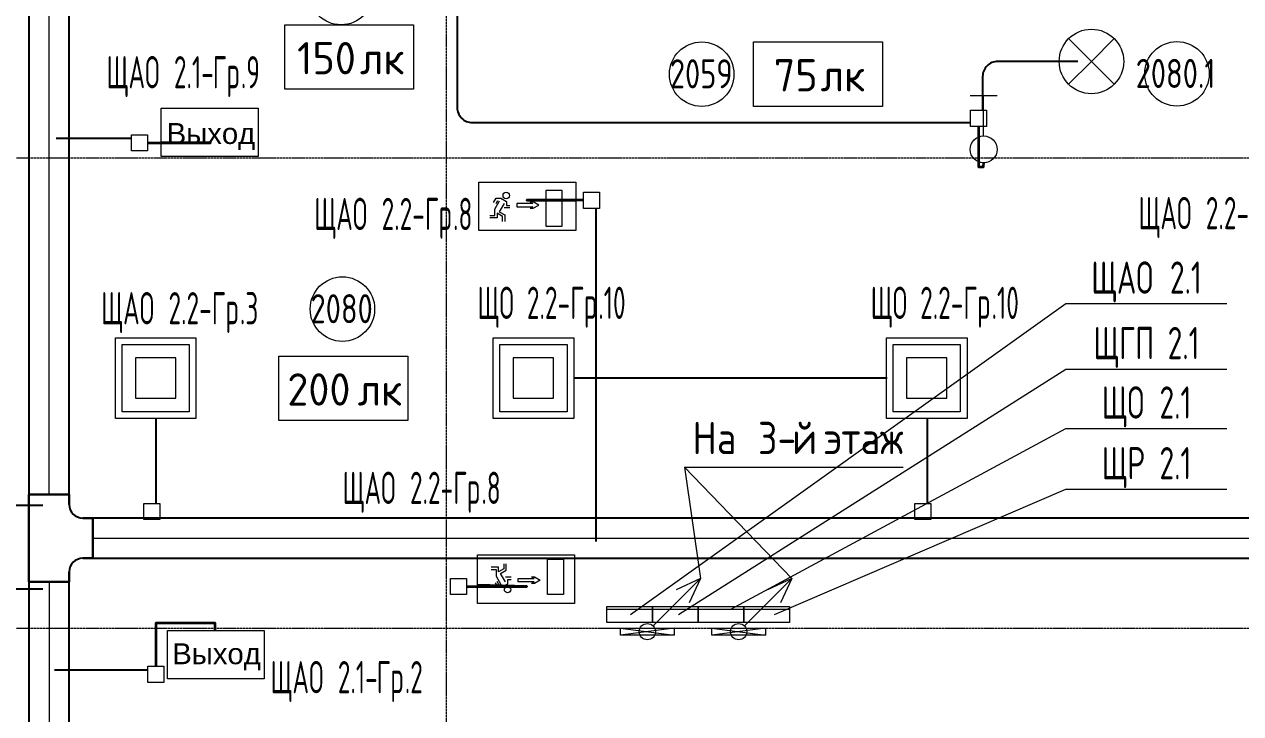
# Model space of a CAD drawing. Header units: millimetres. Extents: x -4730 to 98194, y -4296 to 93388.
# Drawn here: x 6360 to 15415, y 42367 to 47496 of the extents above; entities that cross this region are included whole.
import ezdxf

# ---------------------------------------------------------------- set-up
doc = ezdxf.new("R2010")
doc.units = ezdxf.units.MM
doc.linetypes.add('Линия сетки', pattern=[22.225, 12.7, -3.175, 3.175, -3.175])
for name, color, linetype, lineweight, true_color in [('Кабельные лотки', 5, 'Continuous', 25, 0x0000ff), ('Короба', 7, 'Continuous', 25, 0x008000), ('Соединительные детали кабельных лотков', 5, 'Continuous', 25, 0x0000ff), ('Соединительные детали коробов', 7, 'Continuous', 25, 0x008000), ('Типовые аннотации', 5, 'Continuous', 18, 0x0000ff), ('Уклон', 7, 'Continuous', 18, 0x007f00)]:
    doc.layers.add(name, color=color, linetype=linetype, lineweight=lineweight, true_color=true_color)
for name, color, linetype, lineweight in [('Марки помещений', 7, 'Continuous', 9), ('Марки силовых электроприборов', 7, 'Continuous', 9), ('Марки электрооборудования', 7, 'Continuous', 9), ('Осевая линия', 7, 'Continuous', 18), ('Оси', 7, 'Continuous', 9), ('Провода', 7, 'Continuous', 35), ('Текстовые примечания', 7, 'Continuous', 9), ('Тонкие линии', 7, 'Continuous', 9)]:
    doc.layers.add(name, color=color, linetype=linetype, lineweight=lineweight)
doc.styles.add('Arial', font='arial.ttf', dxfattribs={"height": 156})
doc.styles.add('GOST Common', font='GOST_Common.ttf', dxfattribs={"width": 0.6, "height": 240})
doc.styles.add('GOST Common_1', font='GOST_Common.ttf', dxfattribs={"width": 0.7, "height": 240})
doc.styles.add('GOST Common_2', font='GOST_Common.ttf', dxfattribs={"height": 240})
doc.styles.add('GOST Common_4', font='GOST_Common.ttf', dxfattribs={"width": 0.8, "height": 216})
doc.styles.add('GOST Common_5', font='GOST_Common.ttf', dxfattribs={"width": 0.9, "height": 240})

# ---------------------------------------------------------------- blocks, each defined once
blk = doc.blocks.new('M_Горизонтальный тройник для канального - Радиус 100 мм-2474834-2-й этаж')
at = {"layer": 'Соединительные детали кабельных лотков'}
for p, q in [((325, 150), (-325, 150)), ((-325, 150), (-325, -150)), ((-325, -150), (-325, 150)), ((-325, 150), (325, 150)), ((-325, 150), (-325, 150)), ((325, -150), (325, 150)), ((325, 150), (325, -150)), ((325, 150), (325, 150)), ((-325, -150), (-250, -150)), ((-250, -150), (-325, -150)), ((-325, -150), (-325, -150)), ((250, -150), (325, -150)), ((325, -150), (250, -150)), ((325, -150), (325, -150)), ((-150, -250), (-150, -325)), ((-150, -325), (-150, -250)), ((150, -325), (150, -250)), ((150, -250), (150, -325)), ((-150, -325), (150, -325)), ((150, -325), (-150, -325)), ((-150, -325), (-150, -325)), ((150, -325), (150, -325))]:
    blk.add_line(p, q, dxfattribs=at)
for centre, start, end in [((-250, -250), 0, 90), ((-250, -250), 0, 90), ((250, -250), 90, 180), ((250, -250), 90, 180)]:
    blk.add_arc(centre, 100, start, end, dxfattribs=at)
blk = doc.blocks.new('M_Короб_ отвод - Плоский торец - ПВХ - Стандартная-2386742-2-й этаж')
at = {"layer": 'Соединительные детали коробов'}
for p, q in [((0, 111.95), (0, 150.05)), ((-150.05, 0), (-111.95, 0))]:
    blk.add_line(p, q, dxfattribs=at)
blk.add_arc((-111.95, 111.95), 111.95, 270, 0, dxfattribs=at)
blk = doc.blocks.new('Марка электрооборудования с выноской - Марка электрооборудования с выноской-2902873-2-й этаж')
at = {"layer": 'Марки электрооборудования'}
blk.add_line((-5, 0), (5, 0), dxfattribs=at)
blk = doc.blocks.new('ADSK_Марка_Помещение_1_ГОСТ21-501-2011 - Номер-85995-2-й этаж')
at = {"layer": 'Марки помещений'}
blk.add_circle((0, 0), 2, dxfattribs=at)
blk = doc.blocks.new('Морка помещения_освещённость_ - Морка помещения_освещённость_-1484368-2-й этаж')
at = {"layer": 'Марки помещений', "color": 190, "true_color": 0x8000ff}
for p, q in [((-4, 0), (-4, 4)), ((-4, 4), (4, 4)), ((4, 4), (4, 0)), ((4, 0), (-4, 0))]:
    blk.add_line(p, q, dxfattribs=at)

msp = doc.modelspace()

# ---------------------------------------------------------------- linework, layer by layer
at = {"layer": 'Кабельные лотки'}
for p, q in [((6395.0021, 89143.1437), (6395.0021, 43998.1437)), ((6695.0021, 43998.1437), (6695.0021, 89143.1437)), ((6695.0021, 43998.1437), (6395.0021, 43998.1437)), ((6870.0021, 43523.1437), (6870.0021, 43823.1437)), ((33617.9607, 43823.1437), (6870.0021, 43823.1437)), ((6870.0021, 43523.1437), (33617.9607, 43523.1437)), ((6395.0021, 43348.1437), (6695.0021, 43348.1437)), ((6395.0021, 43348.1437), (6395.0021, 278.1437)), ((6695.0021, 278.1437), (6695.0021, 43348.1437))]:
    msp.add_line(p, q, dxfattribs=at)
at = {"layer": 'Короба'}
for p, q in [((9582.7165, 50079.9014), (9582.7165, 46915.2073)), ((14204.0275, 47220.3508), (13644.4227, 47220.3508)), ((13494.3727, 47070.3008), (13494.3727, 46856.6573)), ((9732.7665, 46765.1573), (13402.8727, 46765.1573)), ((7157.4355, 46646.4673), (6597.4355, 46646.4673)), ((10614.0126, 46127.3707), (10614.0126, 43647.3707)), ((12782.8443, 44863.9553), (10450.3443, 44863.9553)), ((7340.3446, 44566.4553), (7340.3446, 43932.0582)), ((13080.3443, 44566.4553), (13080.3443, 43932.0582)), ((5337.1708, 43919.5759), (6497.1708, 43919.5759)), ((5337.1708, 43296.5), (6497.1708, 43296.5)), ((7280, 42691.5), (6584.7957, 42691.5))]:
    msp.add_line(p, q, dxfattribs=at)
at = {"layer": 'Марки электрооборудования'}
for p, q in [((10872.2935, 43105), (14112.5103, 45418.9553)), ((11229.2234, 43105), (14112.5103, 44931.7516)), ((11619.5441, 43145), (14112.5104, 44489.4166)), ((11945.8165, 43105), (14112.5104, 44037.8648))]:
    msp.add_line(p, q, dxfattribs=at)
at = {"layer": 'Осевая линия'}
for p, q in [((6545.0021, 43998.1437), (6545.0021, 89143.1437)), ((6870.0021, 43673.1437), (33617.9607, 43673.1437)), ((6545.0021, 43348.1437), (6545.0021, 278.1437))]:
    msp.add_line(p, q, dxfattribs=at)
at = {"layer": 'Оси', "linetype": 'Линия сетки'}
for p, q in [((9500, 93388.3703), (9500, -3096.3487)), ((98194.2682, 46500), (-3530.0173, 46500)), ((98194.2682, 43000), (-3530.0173, 43000))]:
    msp.add_line(p, q, dxfattribs=at)
at = {"layer": 'Провода', "flags": 128}
for points in [[(13462.8719, 46736.6573), (13462.8678, 46436.6594), (13501.5555, 46436.6594), (13502.4005, 46470.2156)], [(7277.4355, 46614.9676), (7747.264, 46614.9694), (7379.9821, 46614.9694)], [(10522.5126, 46187.3709), (10100, 46187.3727), (10465.0179, 46187.3727)], [(9652.7854, 43312.9944), (10100, 43312.9963), (9734.9821, 43322.9963)], [(7781.1457, 42986.7452), (7780, 43040), (7339.9952, 43040), (7339.9992, 42720)]]:
    msp.add_lwpolyline(points, dxfattribs=at)
at = {"layer": 'Типовые аннотации'}
for p, q in [((14304.0275, 47220.3508), (14134.3219, 47390.0565)), ((14304.0275, 47220.3508), (14473.7332, 47390.0565)), ((14304.0275, 47220.3508), (14134.3219, 47050.6452)), ((14304.0275, 47220.3508), (14473.7332, 47050.6452)), ((13601.5555, 46965.6433), (13401.5555, 46965.6433)), ((13501.5555, 46665.6433), (13501.5555, 46965.6433)), ((9850.5804, 45163.9553), (10450.5804, 45163.9553)), ((9850.5804, 44563.9553), (9850.5804, 45163.9553)), ((9900.5804, 45113.9553), (10400.5804, 45113.9553)), ((9900.5804, 44613.9553), (9900.5804, 45113.9553)), ((10400.5804, 45113.9553), (10400.5804, 44613.9553)), ((10450.5804, 45163.9553), (10450.5804, 44563.9553)), ((12778.0804, 45163.9553), (13378.0804, 45163.9553)), ((12778.0804, 44563.9553), (12778.0804, 45163.9553)), ((12828.0804, 45113.9553), (13328.0804, 45113.9553)), ((12828.0804, 44613.9553), (12828.0804, 45113.9553)), ((13328.0804, 45113.9553), (13328.0804, 44613.9553)), ((13378.0804, 45163.9553), (13378.0804, 44563.9553)), ((10000.5804, 45013.9553), (10000.5804, 44713.9553)), ((10300.5804, 45013.9553), (10000.5804, 45013.9553)), ((10300.5804, 44713.9553), (10300.5804, 45013.9553)), ((12928.0804, 45013.9553), (12928.0804, 44713.9553)), ((13228.0804, 45013.9553), (12928.0804, 45013.9553)), ((13228.0804, 44713.9553), (13228.0804, 45013.9553)), ((10000.5804, 44713.9553), (10300.5804, 44713.9553)), ((12928.0804, 44713.9553), (13228.0804, 44713.9553)), ((10450.5804, 44563.9553), (9850.5804, 44563.9553)), ((10400.5804, 44613.9553), (9900.5804, 44613.9553)), ((13378.0804, 44563.9553), (12778.0804, 44563.9553)), ((13328.0804, 44613.9553), (12828.0804, 44613.9553)), ((10697.1413, 43165), (11037.1413, 43165)), ((10697.1413, 43045), (10697.1413, 43165)), ((10697.1413, 43145), (11037.1413, 43145)), ((11037.1413, 43165), (11037.1413, 43045)), ((11037.1413, 43165), (11377.1413, 43165)), ((11037.1413, 43045), (11037.1413, 43165)), ((11037.1413, 43145), (11377.1413, 43145)), ((11377.1413, 43165), (11717.1413, 43165)), ((11377.1413, 43045), (11377.1413, 43165)), ((11377.1413, 43165), (11377.1413, 43045)), ((11377.1413, 43145), (11717.1413, 43145)), ((11717.1413, 43165), (11717.1413, 43045)), ((11717.1413, 43165), (12057.1413, 43165)), ((11717.1413, 43045), (11717.1413, 43165)), ((11717.1413, 43145), (12057.1413, 43145)), ((12057.1413, 43165), (12057.1413, 43045)), ((11037.1413, 43045), (10697.1413, 43045)), ((11377.1413, 43045), (11037.1413, 43045)), ((11717.1413, 43045), (11377.1413, 43045)), ((12057.1413, 43045), (11717.1413, 43045))]:
    msp.add_line(p, q, dxfattribs=at)
at = {"layer": 'Типовые аннотации', "color": 96, "true_color": 0x008000}
for p, q in [((7379.9821, 46513.2548), (7379.9821, 46873.2548)), ((7379.9821, 46873.2548), (8099.9821, 46873.2548)), ((8099.9821, 46873.2548), (8099.9821, 46513.2548)), ((8099.9821, 46513.2548), (7379.9821, 46513.2548)), ((9745.0179, 45961.7452), (9745.0179, 46321.7452)), ((9745.0179, 46321.7452), (10465.0179, 46321.7452)), ((10465.0179, 46321.7452), (10465.0179, 45961.7452)), ((9854.1286, 46170.8048), (9872.1286, 46201.9817)), ((9861.7363, 46121.6279), (9897.7363, 46183.9817)), ((9882.5209, 46183.9817), (9869.7171, 46161.8048)), ((9872.1286, 46201.9817), (9908.1286, 46201.9817)), ((9908.1286, 46201.9817), (9949.6978, 46177.9817)), ((10243.641, 46259.594), (10243.641, 45995.594)), ((10363.641, 46259.594), (10243.641, 46259.594)), ((10363.641, 45995.594), (10363.641, 46259.594)), ((9861.7363, 46073.6279), (9861.7363, 46121.6279)), ((9919.267, 46067.6279), (9879.7363, 46090.4509)), ((9879.7363, 46090.4509), (9879.7363, 46055.6279)), ((9931.6978, 46164.374), (9895.6978, 46102.0202)), ((9895.6978, 46102.0202), (9937.267, 46078.0202)), ((9973.6978, 46129.9817), (9931.6978, 46129.9817)), ((9949.6978, 46177.9817), (9949.6978, 46147.9817)), ((9949.6978, 46147.9817), (9973.6978, 46147.9817)), ((10145.539, 46163.7977), (10025.539, 46163.7977)), ((10025.539, 46163.7977), (10025.539, 46139.7977)), ((10025.539, 46139.7977), (10145.539, 46139.7977)), ((10148.7544, 46175.7977), (10124.7544, 46175.7977)), ((10124.7544, 46175.7977), (10145.539, 46163.7977)), ((10145.539, 46139.7977), (10124.7544, 46127.7977)), ((10124.7544, 46127.7977), (10148.7544, 46127.7977)), ((10190.3236, 46151.7977), (10148.7544, 46175.7977)), ((10148.7544, 46127.7977), (10190.3236, 46151.7977)), ((9825.7363, 46073.6279), (9861.7363, 46073.6279)), ((9879.7363, 46055.6279), (9825.7363, 46055.6279)), ((9919.267, 46030.0202), (9919.267, 46067.6279)), ((9937.267, 46078.0202), (9937.267, 46030.0202)), ((10465.0179, 45961.7452), (9745.0179, 45961.7452)), ((10243.641, 45995.594), (10363.641, 45995.594)), ((9734.9821, 43188.2548), (9734.9821, 43548.2548)), ((9734.9821, 43548.2548), (10454.9821, 43548.2548)), ((9929.6157, 43482.4184), (9929.6157, 43444.8107)), ((9947.6157, 43434.4184), (9947.6157, 43482.4184)), ((10253.9897, 43252.8446), (10253.9897, 43516.8446)), ((10253.9897, 43516.8446), (10373.9897, 43516.8446)), ((10373.9897, 43516.8446), (10373.9897, 43252.8446)), ((10454.9821, 43548.2548), (10454.9821, 43188.2548)), ((9890.085, 43456.8107), (9836.085, 43456.8107)), ((9836.085, 43438.8107), (9872.085, 43438.8107)), ((9872.085, 43438.8107), (9872.085, 43390.8107)), ((9872.085, 43390.8107), (9908.085, 43328.4569)), ((9890.085, 43421.9876), (9890.085, 43456.8107)), ((9929.6157, 43444.8107), (9890.085, 43421.9876)), ((9906.0465, 43410.4184), (9947.6157, 43434.4184)), ((9942.0465, 43348.0645), (9906.0465, 43410.4184)), ((9984.0465, 43382.4569), (9942.0465, 43382.4569)), ((10035.8877, 43348.6408), (10035.8877, 43372.6408)), ((10035.8877, 43372.6408), (10155.8877, 43372.6408)), ((10155.8877, 43372.6408), (10135.1031, 43384.6408)), ((10135.1031, 43384.6408), (10159.1031, 43384.6408)), ((10159.1031, 43384.6408), (10200.6723, 43360.6408)), ((9864.4773, 43341.6338), (9882.4773, 43310.4569)), ((9892.8696, 43328.4569), (9880.0658, 43350.6338)), ((9882.4773, 43310.4569), (9918.4773, 43310.4569)), ((9918.4773, 43310.4569), (9960.0465, 43334.4569)), ((9960.0465, 43334.4569), (9960.0465, 43364.4569)), ((9960.0465, 43364.4569), (9984.0465, 43364.4569)), ((10155.8877, 43348.6408), (10035.8877, 43348.6408)), ((10135.1031, 43336.6408), (10155.8877, 43348.6408)), ((10159.1031, 43336.6408), (10135.1031, 43336.6408)), ((10200.6723, 43360.6408), (10159.1031, 43336.6408)), ((10373.9897, 43252.8446), (10253.9897, 43252.8446)), ((10454.9821, 43188.2548), (9734.9821, 43188.2548)), ((7425.0179, 42626.7452), (7425.0179, 42986.7452)), ((7425.0179, 42986.7452), (8145.0179, 42986.7452)), ((8145.0179, 42986.7452), (8145.0179, 42626.7452)), ((8145.0179, 42626.7452), (7425.0179, 42626.7452))]:
    msp.add_line(p, q, dxfattribs=at)
at = {"layer": 'Типовые аннотации', "color": 16, "true_color": 0x800000}
for p, q in [((13402.8727, 46856.6573), (13522.8727, 46856.6573)), ((13402.8727, 46736.6573), (13402.8727, 46856.6573)), ((13522.8727, 46856.6573), (13522.8727, 46736.6573)), ((13522.8727, 46736.6573), (13402.8727, 46736.6573)), ((12988.8443, 43932.0582), (13108.8443, 43932.0582)), ((12988.8443, 43812.0582), (12988.8443, 43932.0582)), ((13108.8443, 43932.0582), (13108.8443, 43812.0582)), ((13108.8443, 43812.0582), (12988.8443, 43812.0582))]:
    msp.add_line(p, q, dxfattribs=at)
at = {"layer": 'Типовые аннотации', "color": 1, "true_color": 0xff0000}
for p, q in [((7157.4355, 46674.9673), (7277.4355, 46674.9673)), ((7157.4355, 46554.9673), (7157.4355, 46674.9673)), ((7277.4355, 46674.9673), (7277.4355, 46554.9673)), ((7277.4355, 46554.9673), (7157.4355, 46554.9673)), ((10522.5126, 46247.3707), (10642.5126, 46247.3707)), ((10522.5126, 46127.3707), (10522.5126, 46247.3707)), ((10642.5126, 46247.3707), (10642.5126, 46127.3707)), ((10642.5126, 46127.3707), (10522.5126, 46127.3707)), ((7038.0807, 45163.9553), (7638.0807, 45163.9553)), ((7038.0807, 44563.9553), (7038.0807, 45163.9553)), ((7088.0807, 45113.9553), (7588.0807, 45113.9553)), ((7088.0807, 44613.9553), (7088.0807, 45113.9553)), ((7588.0807, 45113.9553), (7588.0807, 44613.9553)), ((7638.0807, 45163.9553), (7638.0807, 44563.9553)), ((7188.0807, 45013.9553), (7188.0807, 44713.9553)), ((7488.0807, 45013.9553), (7188.0807, 45013.9553)), ((7488.0807, 44713.9553), (7488.0807, 45013.9553)), ((7188.0807, 44713.9553), (7488.0807, 44713.9553)), ((7638.0807, 44563.9553), (7038.0807, 44563.9553)), ((7588.0807, 44613.9553), (7088.0807, 44613.9553)), ((7248.8446, 43932.0582), (7368.8446, 43932.0582)), ((7248.8446, 43812.0582), (7248.8446, 43932.0582)), ((7368.8446, 43932.0582), (7368.8446, 43812.0582)), ((7368.8446, 43812.0582), (7248.8446, 43812.0582)), ((9532.7854, 43372.9942), (9652.7854, 43372.9942)), ((9532.7854, 43252.9942), (9532.7854, 43372.9942)), ((9652.7854, 43372.9942), (9652.7854, 43252.9942)), ((9652.7854, 43252.9942), (9532.7854, 43252.9942)), ((7280, 42720), (7400, 42720)), ((7280, 42600), (7280, 42720)), ((7400, 42720), (7400, 42600)), ((7400, 42600), (7280, 42600))]:
    msp.add_line(p, q, dxfattribs=at)
at = {"layer": 'Типовые аннотации'}
for centre, radius in [((14304.0275, 47220.3508), 240), ((13501.5555, 46565.6433), 100)]:
    msp.add_circle(centre, radius, dxfattribs=at)
at = {"layer": 'Типовые аннотации', "color": 96, "true_color": 0x008000}
for centre in [(9947.6951, 46222.5129), (9958.0438, 43289.9256)]:
    msp.add_circle(centre, 24, dxfattribs=at)
at = {"layer": 'Тонкие линии'}
for p, q in [((11273.6064, 44201.1281), (12903.4619, 44201.1281)), ((11273.6064, 44201.1281), (11394.0193, 43373.4652)), ((11273.6064, 44201.1281), (12074.0193, 43373.4652)), ((11040.4659, 43019.9118), (11394.0193, 43373.4652)), ((11394.0193, 43373.4652), (11212.7577, 43288.9415)), ((11394.0193, 43373.4652), (11309.4956, 43192.2036)), ((11720.4659, 43019.9118), (12074.0193, 43373.4652)), ((12074.0193, 43373.4652), (11892.7577, 43288.9415)), ((12074.0193, 43373.4652), (11989.4956, 43192.2036))]:
    msp.add_line(p, q, dxfattribs=at)
for centre in [(10998.0395, 42977.4854), (11678.0395, 42977.4854)]:
    msp.add_circle(centre, 60, dxfattribs=at)
at = {"layer": 'Уклон'}
for p, q in [((11198.0395, 43002.4854), (10798.0395, 42952.4854)), ((10798.0395, 43002.4854), (11198.0395, 42952.4854)), ((10798.0395, 43002.4854), (11198.0395, 43002.4854)), ((10798.0395, 42952.4854), (10798.0395, 43002.4854)), ((11198.0395, 42952.4854), (10798.0395, 42952.4854)), ((11198.0395, 43002.4854), (11198.0395, 42952.4854)), ((11878.0395, 43002.4854), (11478.0395, 42952.4854)), ((11478.0395, 43002.4854), (11878.0395, 42952.4854)), ((11478.0395, 43002.4854), (11878.0395, 43002.4854)), ((11478.0395, 42952.4854), (11478.0395, 43002.4854)), ((11878.0395, 42952.4854), (11478.0395, 42952.4854)), ((11878.0395, 43002.4854), (11878.0395, 42952.4854))]:
    msp.add_line(p, q, dxfattribs=at)

# ---------------------------------------------------------------- block references
at = {"layer": 'Марки помещений', "xscale": 120, "yscale": 120, "zscale": 120}
for p in [(8718.8928, 47732.9884), (11403.0703, 47125.6301), (14940.6743, 47128.2766), (8728.3191, 45377.7481)]:
    msp.add_blockref('ADSK_Марка_Помещение_1_ГОСТ21-501-2011 - Номер-85995-2-й этаж', p, dxfattribs=at)
at = {"layer": 'Марки помещений', "color": 190, "true_color": 0x8000ff, "xscale": 120, "yscale": 120, "zscale": 120}
for p in [(8778.4151, 47012.9884), (12267.7282, 46885.6301), (8734.1612, 44547.9422)]:
    msp.add_blockref('Морка помещения_освещённость_ - Морка помещения_освещённость_-1484368-2-й этаж', p, dxfattribs=at)
at = {"layer": 'Марки электрооборудования', "xscale": 120, "yscale": 120, "zscale": 120}
for p in [(14712.5103, 45418.9553), (14712.5103, 44931.7516), (14712.5104, 44489.4166), (14712.5104, 44037.8648)]:
    msp.add_blockref('Марка электрооборудования с выноской - Марка электрооборудования с выноской-2902873-2-й этаж', p, dxfattribs=at)
at = {"layer": 'Соединительные детали кабельных лотков', "rotation": 90}
msp.add_blockref('M_Горизонтальный тройник для канального - Радиус 100 мм-2474834-2-й этаж', (6545.0021, 43673.1437), dxfattribs=at)
msp.add_blockref('M_Горизонтальный тройник для канального - Радиус 100 мм-2474834-2-й этаж', (6545.0021, 43673.1437), dxfattribs=at)
at = {"layer": 'Соединительные детали коробов'}
for p, rotation in [((13494.3727, 47220.3508), 180), ((9582.7165, 46765.1573), 270)]:
    msp.add_blockref('M_Короб_ отвод - Плоский торец - ПВХ - Стандартная-2386742-2-й этаж', p, dxfattribs=dict(at, rotation=rotation))

# ---------------------------------------------------------------- texts
at = {"layer": 'Марки помещений', "color": 190, "true_color": 0x8000ff, "char_height": 240, "attachment_point": 1, "style": 'GOST Common_2'}
for s, insert, width in [('150', (8390.5313, 47364.7003), 567.59475), ('лк', (8858.8438, 47364.7003), 413.67075), ('75', (11939.2444, 47237.3421), 423.291), ('лк', (12288.4944, 47237.3421), 413.67075), ('200', (8318.0773, 44899.6542), 634.9365), ('лк', (8841.9523, 44899.6542), 413.67075)]:
    msp.add_mtext(s, dxfattribs=dict(at, insert=insert, width=width))
at = {"layer": 'Марки помещений', "char_height": 216, "attachment_point": 1, "style": 'GOST Common_4'}
for s, insert, width in [('2059', (11166.1144, 47236.4173), 584.9112), ('2080.1', (14633.6384, 47239.0638), 754.2276), ('2080', (8491.3632, 45488.5353), 584.9112)]:
    msp.add_mtext(s, dxfattribs=dict(at, insert=insert, width=width))
at = {"layer": 'Марки силовых электроприборов', "char_height": 240, "attachment_point": 1, "style": 'GOST Common'}
for s, insert, width in [('ЩАО', (6972.046, 47260.1824), 502.17705), (' 2.1-', (7386.3835, 47260.1824), 455.99985), ('Гр', (7762.621, 47260.1824), 253.9746), ('.9', (7972.171, 47260.1824), 178.93665), ('ЩАО', (8518.2853, 46205.6325), 502.17705), (' 2.2-', (8932.6228, 46205.6325), 496.4049), ('Гр', (9342.1978, 46205.6325), 253.9746), ('.8', (9551.7478, 46205.6325), 178.93665), ('ЩАО', (14653.6458, 46211.934), 502.17705), (' 2.2-', (15067.9833, 46211.934), 496.4049), ('ЩО', (9732.9857, 45544.1377), 340.55685), ('ЩО', (12660.4857, 45544.1377), 340.55685), ('ЩАО', (6931.686, 45504.1377), 502.17705), (' 2.2-', (7346.0235, 45504.1377), 496.4049), ('Гр', (7755.5985, 45504.1377), 253.9746), ('.3', (7965.1485, 45504.1377), 173.1645), (' 2.2-', (10013.9732, 45544.1377), 496.4049), ('Гр', (10423.5482, 45544.1377), 253.9746), ('.10', (10633.0982, 45544.1377), 265.5189), (' 2.2-', (12941.4732, 45544.1377), 496.4049), ('Гр', (13351.0482, 45544.1377), 253.9746), ('.10', (13560.5982, 45544.1377), 265.5189), ('ЩАО', (8729.2046, 44167.4348), 502.17705), (' 2.2-', (9143.5421, 44167.4348), 496.4049), ('Гр', (9553.1171, 44167.4348), 253.9746), ('.8', (9762.6671, 44167.4348), 178.93665), ('ЩАО', (8192.2872, 42759.0401), 502.17705), (' 2.1-', (8606.6247, 42759.0401), 455.99985), ('Гр', (8982.8622, 42759.0401), 253.9746), ('.2', (9192.4122, 42759.0401), 178.93665)]:
    msp.add_mtext(s, dxfattribs=dict(at, insert=insert, width=width))
at = {"layer": 'Марки электрооборудования', "char_height": 240, "attachment_point": 1, "style": 'GOST Common_1'}
for s, insert, width in [('ЩАО', (14302.8101, 45732.1814), 585.873225), (' 2.1', (14786.2039, 45732.1814), 383.847975), ('ЩГП', (14319.1901, 45244.9777), 545.468175), (' 2.1', (14769.2464, 45244.9777), 383.847975), ('ЩО', (14380.5102, 44802.6428), 397.316325), (' 2.1', (14708.3289, 44802.6428), 383.847975), ('ЩР', (14380.5102, 44351.0909), 397.316325), (' 2.1', (14708.3289, 44351.0909), 383.847975)]:
    msp.add_mtext(s, dxfattribs=dict(at, insert=insert, width=width))
at = {"layer": 'Текстовые примечания', "char_height": 240, "attachment_point": 1, "style": 'GOST Common_5'}
for s, insert, width in [('На', (11333.3888, 44538.7667), 432.91125), (' 3-', (11690.5763, 44538.7667), 467.54415), ('\\fGOST Common|b0|i0|c204|p34|;\\W.9;й', (12076.3388, 44538.7667), 190.48095), ('\\fGOST Common|b0|i0|c204|p34|;\\W.9; ', (12233.5013, 44538.7667), 95.240475), ('этаж', (12312.0825, 44538.7667), 874.480725)]:
    msp.add_mtext(s, dxfattribs=dict(at, insert=insert, width=width))
at = {"layer": 'Типовые аннотации', "color": 96, "lineweight": 9, "true_color": 0x008000, "char_height": 156, "width": 769.62, "attachment_point": 1, "style": 'Arial'}
for insert in [(7420.125, 46762.4194), (7461.675, 42891.2306)]:
    msp.add_mtext('Выход', dxfattribs=dict(at, insert=insert))

doc.saveas('drawing.dxf')
